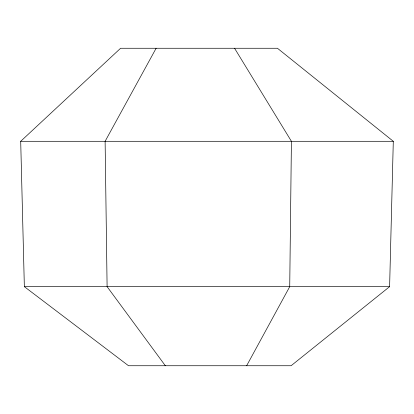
<?xml version="1.0" encoding="UTF-8"?>
<svg xmlns="http://www.w3.org/2000/svg" width="414" height="414" viewBox="0 0 414 414"><rect width="100%" height="100%" fill="white"/><g stroke="black" fill="none" stroke-linecap="round" stroke-linejoin="round"><path stroke-width="0.62" d="M389.61 286.659L393.3 141.298L277.437 48.262L120.609 48.262L20.7 141.298L24.354 286.659L128.521 365.738L291.089 365.738L389.61 286.659L24.354 286.659M246.635 365.738L289.728 286.659L291.415 141.298L234.552 48.262M156.14 48.262L105.115 141.298L107.102 286.659L165.352 365.738M20.7 141.298L393.3 141.298"/></g></svg>
